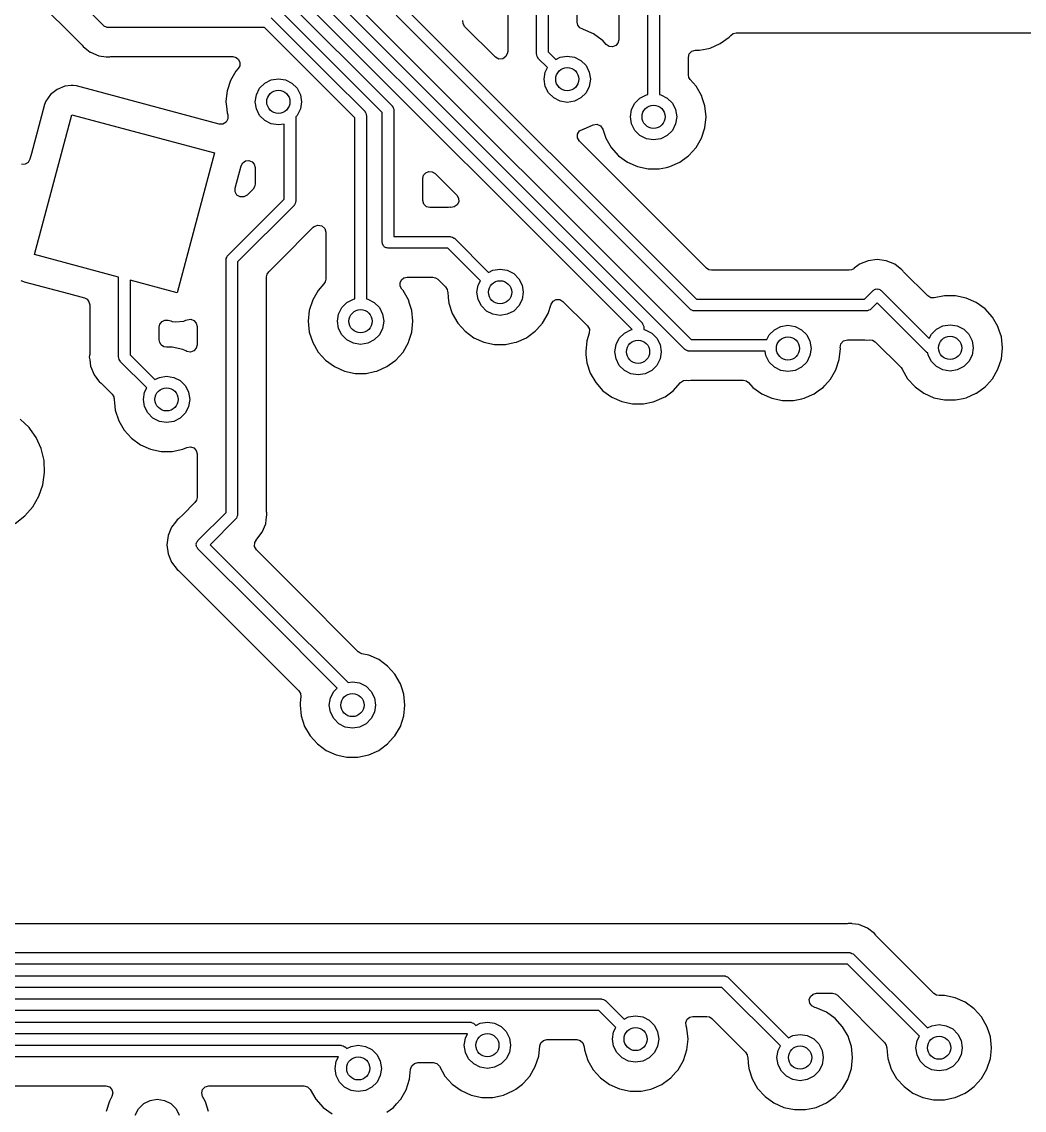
# Model space of a CAD drawing. Extents: x 41 to 271, y -133 to -23.
# Drawn here: x 138.71 to 156.02, y -84.08 to -65.28 of the extents above; entities that cross this region are included whole.
import ezdxf

# ---------------------------------------------------------------- set-up
doc = ezdxf.new("R2010")
doc.units = 0
doc.layers.add('BLACK', color=7, linetype='CONTINUOUS')

msp = doc.modelspace()

# ---------------------------------------------------------------- linework, layer by layer
at = {"layer": 'BLACK', "linetype": 'CONTINUOUS'}
for p, q in [((147.6, -65.8385), (147.6, -61.83)), ((147.8, -61.83), (147.8, -65.7971)), ((148.3, -65.2837), (148.3, -62.5177)), ((149.52, -66.5343), (149.52, -62.7301)), ((149.72, -62.6886), (149.72, -66.5343)), ((149.019, -62.9887), (149.019, -65.5876)), ((140.127, -65.3487), (138.886, -64.108)), ((143.346, -64.4073), (149.42, -70.4804)), ((138.715, -64.6448), (139.739, -65.669)), ((149.249, -70.5926), (143.234, -64.578)), ((147.1, -64.5685), (147.1, -65.791)), ((143.181, -64.8073), (145.105, -66.7313)), ((144.372, -64.8672), (150.271, -70.766)), ((144.934, -66.8434), (143.069, -64.978)), ((150.159, -70.9367), (144.201, -64.9793)), ((145.285, -64.9938), (150.361, -70.07)), ((143.015, -65.2073), (144.039, -66.2311)), ((150.249, -70.2407), (145.173, -65.1645)), ((140.134, -65.3524), (140.127, -65.3487)), ((140.139, -65.3589), (140.134, -65.3524)), ((140.161, -65.3661), (140.139, -65.3589)), ((140.182, -65.3768), (140.161, -65.3661)), ((140.19, -65.3755), (140.182, -65.3768)), ((140.198, -65.378), (140.19, -65.3755)), ((142.748, -65.378), (140.198, -65.378)), ((142.903, -65.378), (142.748, -65.378)), ((143.897, -66.3726), (142.903, -65.378)), ((146.331, -65.3113), (146.327, -65.2519)), ((146.361, -65.3622), (146.331, -65.3113)), ((146.887, -65.8874), (146.361, -65.3622)), ((148.313, -65.3381), (148.3, -65.2837)), ((148.348, -65.3814), (148.313, -65.3381)), ((148.399, -65.405), (148.348, -65.3814)), ((148.41, -65.4074), (148.399, -65.405)), ((148.583, -65.4843), (148.41, -65.4074)), ((148.734, -65.594), (148.583, -65.4843)), ((148.736, -65.5956), (148.734, -65.594)), ((148.803, -65.6706), (148.736, -65.5956)), ((149.019, -65.5876), (149.005, -65.645)), ((150.772, -65.6537), (150.925, -65.5424)), ((150.925, -65.5424), (150.954, -65.511)), ((150.925, -65.5424), (150.925, -65.5424)), ((150.954, -65.511), (150.995, -65.4807)), ((150.995, -65.4807), (151.046, -65.47)), ((151.046, -65.47), (156.673, -65.47)), ((139.739, -65.669), (139.75, -65.6812)), ((139.75, -65.6812), (139.769, -65.7063)), ((139.769, -65.7063), (139.834, -65.7557)), ((139.834, -65.7557), (139.892, -65.8006)), ((139.892, -65.8006), (139.895, -65.8025)), ((139.895, -65.8025), (140.041, -65.863)), ((147.098, -65.8072), (147.097, -65.8159)), ((147.1, -65.791), (147.098, -65.8072)), ((147.8, -65.7971), (147.93, -65.927)), ((148.852, -65.7038), (148.803, -65.6706)), ((148.911, -65.7106), (148.852, -65.7038)), ((148.966, -65.6894), (148.911, -65.7106)), ((149.005, -65.645), (148.966, -65.6894)), ((150.237, -65.832), (150.282, -65.7866)), ((150.282, -65.7866), (150.344, -65.77)), ((150.344, -65.77), (150.414, -65.77)), ((150.414, -65.77), (150.54, -65.7432)), ((150.54, -65.7432), (150.599, -65.7306)), ((150.599, -65.7306), (150.772, -65.6537)), ((140.041, -65.863), (140.166, -65.8796)), ((140.166, -65.8796), (140.198, -65.8837)), ((140.198, -65.8837), (140.229, -65.8796)), ((140.198, -65.8837), (140.198, -65.8837)), ((140.198, -65.8837), (140.198, -65.8837)), ((140.229, -65.8796), (140.245, -65.8785)), ((140.245, -65.8785), (142.353, -65.8785)), ((142.353, -65.8785), (142.409, -65.8914)), ((142.409, -65.8914), (142.452, -65.9275)), ((142.452, -65.9275), (142.475, -65.9793)), ((142.475, -65.9793), (142.473, -66.0358)), ((146.946, -65.9205), (146.887, -65.8874)), ((147.014, -65.9172), (146.946, -65.9205)), ((147.07, -65.8784), (147.014, -65.9172)), ((147.097, -65.8159), (147.07, -65.8784)), ((147.602, -65.8462), (147.6, -65.8385)), ((147.601, -65.8541), (147.602, -65.8462)), ((147.612, -65.875), (147.601, -65.8541)), ((147.619, -65.8973), (147.612, -65.875)), ((147.626, -65.902), (147.619, -65.8973)), ((147.629, -65.9092), (147.626, -65.902)), ((147.789, -66.0684), (147.629, -65.9092)), ((147.93, -65.927), (148.006, -65.8881)), ((148.006, -65.8881), (148.13, -65.8685)), ((148.13, -65.8685), (148.254, -65.8881)), ((148.254, -65.8881), (148.365, -65.9449)), ((148.365, -65.9449), (148.454, -66.0334)), ((150.22, -65.894), (150.237, -65.832)), ((150.22, -66.192), (150.22, -65.894)), ((142.408, -66.1274), (142.313, -66.2913)), ((142.446, -66.0855), (142.408, -66.1274)), ((142.473, -66.0358), (142.446, -66.0855)), ((147.73, -66.2685), (147.75, -66.1449)), ((147.75, -66.1449), (147.789, -66.0684)), ((148.454, -66.0334), (148.51, -66.1449)), ((148.51, -66.1449), (148.53, -66.2685)), ((139.598, -66.3767), (139.562, -66.3802)), ((139.657, -66.386), (139.598, -66.3767)), ((139.598, -66.3767), (139.598, -66.3767)), ((142.313, -66.2913), (142.255, -66.4714)), ((142.817, -66.4245), (142.905, -66.336)), ((142.905, -66.336), (143.017, -66.2792)), ((143.017, -66.2792), (143.14, -66.2596)), ((143.14, -66.2596), (143.264, -66.2792)), ((143.264, -66.2792), (143.375, -66.336)), ((143.375, -66.336), (143.464, -66.4245)), ((144.46, -66.9351), (143.897, -66.3726)), ((143.897, -66.3726), (143.897, -66.3726)), ((144.039, -66.2311), (144.039, -66.2311)), ((144.039, -66.2311), (144.631, -66.823)), ((147.75, -66.3921), (147.73, -66.2685)), ((148.53, -66.2685), (148.51, -66.3921)), ((150.229, -66.2365), (150.22, -66.192)), ((150.252, -66.275), (150.229, -66.2365)), ((150.353, -66.3863), (150.252, -66.275)), ((139.208, -66.5329), (139.125, -66.6501)), ((139.321, -66.4439), (139.208, -66.5329)), ((139.455, -66.3904), (139.321, -66.4439)), ((139.562, -66.3802), (139.455, -66.3904)), ((139.976, -66.4714), (139.657, -66.386)), ((139.657, -66.386), (139.657, -66.386)), ((139.657, -66.386), (139.657, -66.386)), ((142.117, -67.0451), (139.976, -66.4714)), ((142.255, -66.4714), (142.236, -66.6501)), ((142.74, -66.6596), (142.76, -66.536)), ((142.76, -66.536), (142.817, -66.4245)), ((143.464, -66.4245), (143.521, -66.536)), ((143.521, -66.536), (143.54, -66.6596)), ((147.806, -66.5036), (147.75, -66.3921)), ((147.895, -66.5921), (147.806, -66.5036)), ((148.454, -66.5036), (148.365, -66.5921)), ((148.51, -66.3921), (148.454, -66.5036)), ((149.385, -66.5949), (149.496, -66.5381)), ((149.496, -66.5381), (149.52, -66.5343)), ((149.72, -66.5343), (149.744, -66.5381)), ((149.744, -66.5381), (149.855, -66.5949)), ((150.447, -66.5502), (150.353, -66.3863)), ((150.466, -66.6087), (150.447, -66.5502)), ((139.103, -66.706), (138.876, -67.5545)), ((139.125, -66.6501), (139.103, -66.706)), ((139.103, -66.706), (139.103, -66.706)), ((142.236, -66.6501), (142.235, -66.6596)), ((142.235, -66.6596), (142.243, -66.7404)), ((142.243, -66.7404), (142.255, -66.8479)), ((142.76, -66.7832), (142.74, -66.6596)), ((143.54, -66.6596), (143.521, -66.7832)), ((145.105, -66.7313), (145.108, -66.7385)), ((145.108, -66.7385), (145.115, -66.7432)), ((145.115, -66.7432), (145.122, -66.7655)), ((148.006, -66.6489), (147.895, -66.5921)), ((148.13, -66.6685), (148.006, -66.6489)), ((148.254, -66.6489), (148.13, -66.6685)), ((148.365, -66.5921), (148.254, -66.6489)), ((149.24, -66.7949), (149.296, -66.6834)), ((149.296, -66.6834), (149.385, -66.5949)), ((149.855, -66.5949), (149.944, -66.6834)), ((149.944, -66.6834), (150, -66.7949)), ((150.506, -66.7302), (150.466, -66.6087)), ((150.525, -66.9185), (150.506, -66.7302)), ((138.927, -69.2966), (139.574, -66.8818)), ((139.574, -66.8818), (142.037, -67.5418)), ((142.255, -66.8479), (142.267, -66.887)), ((142.267, -66.887), (142.27, -66.9527)), ((142.817, -66.8947), (142.76, -66.7832)), ((142.905, -66.9832), (142.817, -66.8947)), ((143.464, -66.8947), (143.44, -66.9187)), ((143.44, -66.9187), (143.44, -68.38)), ((143.521, -66.7832), (143.464, -66.8947)), ((144.46, -69.85), (144.46, -66.9351)), ((144.631, -66.823), (144.634, -66.8302)), ((144.634, -66.8302), (144.641, -66.8349)), ((144.641, -66.8349), (144.648, -66.8572)), ((144.648, -66.8572), (144.659, -66.878)), ((144.659, -66.878), (144.658, -66.886)), ((144.658, -66.886), (144.66, -66.8937)), ((144.66, -66.8937), (144.66, -69.85)), ((144.934, -69.088), (144.934, -66.8434)), ((145.122, -66.7655), (145.133, -66.7864)), ((145.133, -66.7864), (145.132, -66.7943)), ((145.132, -66.7943), (145.134, -66.802)), ((145.134, -66.802), (145.134, -68.988)), ((149.22, -66.9185), (149.24, -66.7949)), ((149.24, -67.0421), (149.22, -66.9185)), ((150, -66.7949), (150.02, -66.9185)), ((150.02, -66.9185), (150, -67.0421)), ((150.506, -67.1068), (150.525, -66.9185)), ((142.183, -67.0447), (142.117, -67.0451)), ((142.239, -67.0107), (142.183, -67.0447)), ((142.27, -66.9527), (142.239, -67.0107)), ((143.017, -67.04), (142.905, -66.9832)), ((143.14, -67.0596), (143.017, -67.04)), ((143.24, -67.0438), (143.14, -67.0596)), ((143.24, -68.3386), (143.24, -67.0438)), ((148.41, -67.1296), (148.574, -67.0565)), ((148.574, -67.0565), (148.642, -67.047)), ((148.642, -67.047), (148.704, -67.0748)), ((148.704, -67.0748), (148.742, -67.1315)), ((149.296, -67.1536), (149.24, -67.0421)), ((150, -67.0421), (149.944, -67.1536)), ((150.447, -67.2868), (150.506, -67.1068)), ((148.307, -67.2832), (148.308, -67.2175)), ((148.34, -67.3404), (148.307, -67.2832)), ((148.308, -67.2175), (148.343, -67.1616)), ((148.343, -67.1616), (148.402, -67.1314)), ((148.402, -67.1314), (148.41, -67.1296)), ((148.742, -67.1315), (148.793, -67.2868)), ((148.793, -67.2868), (148.887, -67.4507)), ((149.385, -67.2421), (149.296, -67.1536)), ((149.496, -67.2989), (149.385, -67.2421)), ((149.62, -67.3185), (149.496, -67.2989)), ((149.744, -67.2989), (149.62, -67.3185)), ((149.855, -67.2421), (149.744, -67.2989)), ((149.944, -67.1536), (149.855, -67.2421)), ((150.353, -67.4507), (150.447, -67.2868)), ((150.532, -69.5332), (148.34, -67.3404)), ((148.887, -67.4507), (149.014, -67.5914)), ((150.229, -67.5876), (150.353, -67.4507)), ((138.849, -67.6522), (138.819, -67.7062)), ((138.876, -67.5545), (138.849, -67.6522)), ((142.037, -67.5418), (141.39, -69.9566)), ((142.524, -67.7127), (142.573, -67.6799)), ((142.573, -67.6799), (142.632, -67.6735)), ((142.632, -67.6735), (142.687, -67.6949)), ((149.014, -67.5914), (149.167, -67.7027)), ((150.073, -67.7027), (150.207, -67.605)), ((150.207, -67.605), (150.226, -67.5914)), ((150.226, -67.5914), (150.229, -67.5876)), ((138.766, -67.7386), (138.704, -67.7415)), ((138.819, -67.7062), (138.766, -67.7386)), ((142.392, -68.1516), (142.496, -67.7643)), ((142.496, -67.7643), (142.524, -67.7127)), ((142.687, -67.6949), (142.725, -67.7392)), ((142.725, -67.7392), (142.739, -67.7964)), ((142.739, -67.7964), (142.739, -68.0799)), ((145.686, -67.8851), (145.739, -67.8629)), ((145.739, -67.8629), (145.797, -67.8675)), ((145.797, -67.8675), (145.846, -67.8977)), ((149.167, -67.7027), (149.34, -67.7796)), ((149.34, -67.7796), (149.525, -67.819)), ((149.525, -67.819), (149.525, -67.819)), ((149.525, -67.819), (149.715, -67.819)), ((149.715, -67.819), (149.841, -67.792)), ((149.715, -67.819), (149.715, -67.819)), ((149.841, -67.792), (149.9, -67.7796)), ((149.9, -67.7796), (150.073, -67.7027)), ((145.635, -67.9854), (145.648, -67.9291)), ((145.635, -68.3635), (145.635, -67.9854)), ((145.648, -67.9291), (145.686, -67.8851)), ((145.846, -67.8977), (146.221, -68.273)), ((142.392, -68.2157), (142.392, -68.1516)), ((142.424, -68.2713), (142.392, -68.2157)), ((142.703, -68.1676), (142.599, -68.2713)), ((142.73, -68.1274), (142.703, -68.1676)), ((142.739, -68.0799), (142.73, -68.1274)), ((142.266, -69.3121), (143.24, -68.3386)), ((142.48, -68.3034), (142.424, -68.2713)), ((142.544, -68.3034), (142.48, -68.3034)), ((142.599, -68.2713), (142.544, -68.3034)), ((143.414, -68.4435), (143.411, -68.4507)), ((143.421, -68.4388), (143.414, -68.4435)), ((143.428, -68.4165), (143.421, -68.4388)), ((143.439, -68.3956), (143.428, -68.4165)), ((143.44, -68.38), (143.438, -68.3877)), ((143.438, -68.3877), (143.439, -68.3956)), ((145.651, -68.4255), (145.635, -68.3635)), ((145.696, -68.4709), (145.651, -68.4255)), ((146.228, -68.4412), (146.178, -68.4764)), ((146.221, -68.273), (146.253, -68.3254)), ((146.255, -68.3864), (146.228, -68.4412)), ((146.253, -68.3254), (146.255, -68.3864)), ((143.411, -68.4507), (142.437, -69.4242)), ((145.758, -68.4875), (145.696, -68.4709)), ((146.061, -68.4875), (145.758, -68.4875)), ((146.077, -68.4864), (146.061, -68.4875)), ((146.081, -68.4858), (146.077, -68.4864)), ((146.108, -68.4823), (146.081, -68.4858)), ((146.118, -68.4836), (146.108, -68.4823)), ((146.178, -68.4764), (146.118, -68.4836)), ((143.743, -68.8275), (143.76, -68.8146)), ((143.76, -68.8146), (143.823, -68.7896)), ((143.823, -68.7896), (143.89, -68.8018)), ((143.89, -68.8018), (143.941, -68.8475)), ((143.163, -69.4065), (143.731, -68.8382)), ((143.731, -68.8382), (143.743, -68.8275)), ((143.941, -68.8475), (143.959, -68.913)), ((143.959, -68.913), (143.959, -69.7235)), ((145.134, -68.988), (146.108, -68.988)), ((146.108, -68.988), (146.116, -68.9905)), ((146.116, -68.9905), (146.124, -68.9892)), ((146.124, -68.9892), (146.145, -68.9999)), ((146.145, -68.9999), (146.167, -69.0071)), ((146.167, -69.0071), (146.172, -69.0136)), ((144.939, -69.1031), (144.934, -69.088)), ((144.939, -69.1189), (144.939, -69.1031)), ((144.948, -69.1317), (144.939, -69.1189)), ((144.953, -69.1468), (144.948, -69.1317)), ((144.966, -69.1561), (144.953, -69.1468)), ((144.975, -69.1689), (144.966, -69.1561)), ((144.99, -69.1738), (144.975, -69.1689)), ((145.003, -69.1831), (144.99, -69.1738)), ((145.019, -69.1831), (145.003, -69.1831)), ((145.034, -69.188), (145.019, -69.1831)), ((146.067, -69.188), (145.034, -69.188)), ((146.629, -69.7499), (146.067, -69.188)), ((146.172, -69.0136), (146.179, -69.0173)), ((146.179, -69.0173), (146.77, -69.6085)), ((140.382, -69.6865), (138.927, -69.2966)), ((142.237, -69.3828), (142.24, -69.3751)), ((142.237, -73.7514), (142.237, -69.3828)), ((142.238, -69.3672), (142.249, -69.3463)), ((142.24, -69.3751), (142.238, -69.3672)), ((142.249, -69.3463), (142.256, -69.324)), ((142.256, -69.324), (142.263, -69.3193)), ((142.263, -69.3193), (142.266, -69.3121)), ((153.48, -69.3843), (153.323, -69.405)), ((153.637, -69.405), (153.48, -69.3843)), ((142.437, -69.4242), (142.437, -73.7928)), ((142.974, -69.5952), (143.163, -69.4065)), ((146.77, -69.6085), (146.846, -69.5696)), ((146.846, -69.5696), (146.97, -69.55)), ((146.97, -69.55), (147.094, -69.5696)), ((147.094, -69.5696), (147.205, -69.6264)), ((150.573, -69.5601), (150.532, -69.5332)), ((150.62, -69.5695), (150.573, -69.5601)), ((152.999, -69.5695), (150.62, -69.5695)), ((153.039, -69.5629), (152.999, -69.5695)), ((153.075, -69.5439), (153.039, -69.5629)), ((153.077, -69.5423), (153.075, -69.5439)), ((153.086, -69.5354), (153.077, -69.5423)), ((153.148, -69.4882), (153.086, -69.5354)), ((153.177, -69.4655), (153.148, -69.4882)), ((153.323, -69.405), (153.177, -69.4655)), ((153.783, -69.4655), (153.637, -69.405)), ((153.908, -69.5617), (153.783, -69.4655)), ((153.928, -69.5868), (153.908, -69.5617)), ((138.695, -69.7461), (138.738, -69.7627)), ((140.382, -71.0721), (140.382, -69.6865)), ((141.39, -69.9566), (140.582, -69.7401)), ((140.582, -69.7401), (140.582, -71.0307)), ((142.938, -69.6829), (142.947, -69.6354)), ((142.938, -73.7453), (142.938, -69.6829)), ((142.947, -69.6354), (142.974, -69.5952)), ((143.959, -69.7235), (143.951, -69.768)), ((145.243, -69.7893), (145.266, -69.7375)), ((145.266, -69.7375), (145.309, -69.7014)), ((145.309, -69.7014), (145.365, -69.6885)), ((145.365, -69.6885), (145.808, -69.6885)), ((145.808, -69.6885), (145.855, -69.6979)), ((145.855, -69.6979), (145.896, -69.7248)), ((145.896, -69.7248), (146.028, -69.8573)), ((146.59, -69.8264), (146.629, -69.7499)), ((147.205, -69.6264), (147.294, -69.7149)), ((147.294, -69.7149), (147.35, -69.8264)), ((153.938, -69.599), (153.928, -69.5868)), ((154.353, -70.0139), (153.938, -69.599)), ((138.738, -69.7627), (138.751, -69.7677)), ((138.751, -69.7677), (139.519, -69.9735)), ((143.827, -69.9178), (143.733, -70.0817)), ((143.928, -69.8065), (143.827, -69.9178)), ((143.951, -69.768), (143.928, -69.8065)), ((144.46, -70.0658), (144.46, -69.85)), ((144.66, -69.85), (144.66, -70.0658)), ((145.245, -69.8458), (145.243, -69.7893)), ((145.272, -69.8955), (145.245, -69.8458)), ((145.293, -69.9178), (145.272, -69.8955)), ((145.387, -70.0817), (145.293, -69.9178)), ((146.028, -69.8573), (146.057, -69.9036)), ((146.057, -69.9036), (146.061, -69.9372)), ((146.061, -69.9372), (146.063, -69.937)), ((146.063, -69.937), (146.065, -69.95)), ((146.57, -69.95), (146.59, -69.8264)), ((147.35, -69.8264), (147.37, -69.95)), ((153.259, -70.07), (153.409, -69.9193)), ((153.409, -69.9193), (153.423, -69.9121)), ((153.423, -69.9121), (153.435, -69.9009)), ((153.435, -69.9009), (153.45, -69.8984)), ((153.45, -69.8984), (153.464, -69.8912)), ((153.464, -69.8912), (153.48, -69.8937)), ((153.48, -69.8937), (153.496, -69.8912)), ((153.496, -69.8912), (153.51, -69.8984)), ((153.51, -69.8984), (153.525, -69.9009)), ((153.525, -69.9009), (153.537, -69.9121)), ((153.537, -69.9121), (153.551, -69.9193)), ((153.551, -69.9193), (154.379, -70.7478)), ((139.519, -69.9735), (139.79, -70.0459)), ((139.79, -70.0459), (139.837, -70.0707)), ((139.837, -70.0707), (139.87, -70.1133)), ((139.87, -70.1133), (139.882, -70.1657)), ((143.733, -70.0817), (143.674, -70.2617)), ((144.236, -70.2149), (144.325, -70.1264)), ((144.325, -70.1264), (144.436, -70.0696)), ((144.436, -70.0696), (144.46, -70.0658)), ((144.66, -70.0658), (144.684, -70.0696)), ((144.684, -70.0696), (144.795, -70.1264)), ((144.795, -70.1264), (144.884, -70.2149)), ((145.406, -70.1411), (145.387, -70.0817)), ((146.065, -69.95), (146.065, -69.95)), ((146.065, -69.95), (146.074, -70.0389)), ((146.074, -70.0389), (146.084, -70.1383)), ((146.59, -70.0736), (146.57, -69.95)), ((146.646, -70.1851), (146.59, -70.0736)), ((147.35, -70.0736), (147.294, -70.1851)), ((147.37, -69.95), (147.35, -70.0736)), ((147.85, -70.1563), (147.884, -70.1036)), ((147.884, -70.1036), (147.939, -70.0741)), ((147.939, -70.0741), (148.001, -70.0753)), ((148.001, -70.0753), (148.055, -70.107)), ((148.055, -70.107), (148.479, -70.5308)), ((150.361, -70.07), (153.259, -70.07)), ((153.48, -70.1314), (153.371, -70.2407)), ((154.329, -70.9807), (153.48, -70.1314)), ((154.406, -70.0451), (154.353, -70.0139)), ((154.467, -70.0475), (154.406, -70.0451)), ((154.645, -70.0095), (154.467, -70.0475)), ((154.835, -70.0095), (154.645, -70.0095)), ((154.645, -70.0095), (154.645, -70.0095)), ((155.02, -70.0489), (154.835, -70.0095)), ((154.835, -70.0095), (154.835, -70.0095)), ((155.193, -70.1258), (155.02, -70.0489)), ((155.346, -70.2371), (155.193, -70.1258)), ((139.882, -70.1657), (139.882, -71.0246)), ((143.674, -70.2617), (143.655, -70.45)), ((144.18, -70.3264), (144.236, -70.2149)), ((144.884, -70.2149), (144.94, -70.3264)), ((145.446, -70.2617), (145.406, -70.1411)), ((145.465, -70.45), (145.446, -70.2617)), ((146.084, -70.1383), (146.143, -70.3183)), ((146.143, -70.3183), (146.237, -70.4822)), ((146.735, -70.2736), (146.646, -70.1851)), ((146.846, -70.3304), (146.735, -70.2736)), ((147.205, -70.2736), (147.094, -70.3304)), ((147.294, -70.1851), (147.205, -70.2736)), ((147.703, -70.4822), (147.797, -70.3183)), ((147.797, -70.3183), (147.85, -70.1563)), ((150.256, -70.2444), (150.249, -70.2407)), ((150.261, -70.2509), (150.256, -70.2444)), ((150.283, -70.2581), (150.261, -70.2509)), ((150.304, -70.2688), (150.283, -70.2581)), ((150.312, -70.2675), (150.304, -70.2688)), ((150.32, -70.27), (150.312, -70.2675)), ((153.3, -70.27), (150.32, -70.27)), ((153.308, -70.2675), (153.3, -70.27)), ((153.316, -70.2688), (153.308, -70.2675)), ((153.337, -70.2581), (153.316, -70.2688)), ((153.359, -70.2509), (153.337, -70.2581)), ((153.364, -70.2444), (153.359, -70.2509)), ((153.371, -70.2407), (153.364, -70.2444)), ((155.473, -70.3778), (155.346, -70.2371)), ((141.083, -70.554), (141.095, -70.4991)), ((141.095, -70.4991), (141.131, -70.4556)), ((141.131, -70.4556), (141.182, -70.4323)), ((141.182, -70.4323), (141.239, -70.4342)), ((141.239, -70.4342), (141.281, -70.4454)), ((141.281, -70.4454), (141.307, -70.4524)), ((141.307, -70.4524), (141.366, -70.4617)), ((141.366, -70.4617), (141.509, -70.448)), ((141.509, -70.448), (141.543, -70.4344)), ((141.543, -70.4344), (141.567, -70.4251)), ((141.567, -70.4251), (141.626, -70.4169)), ((141.626, -70.4169), (141.682, -70.4375)), ((141.682, -70.4375), (141.722, -70.4821)), ((141.722, -70.4821), (141.737, -70.5402)), ((143.655, -70.45), (143.674, -70.6383)), ((144.16, -70.45), (144.18, -70.3264)), ((144.18, -70.5736), (144.16, -70.45)), ((144.94, -70.3264), (144.96, -70.45)), ((144.96, -70.45), (144.94, -70.5736)), ((145.446, -70.6383), (145.465, -70.45)), ((146.237, -70.4822), (146.364, -70.6229)), ((146.97, -70.35), (146.846, -70.3304)), ((147.094, -70.3304), (146.97, -70.35)), ((147.605, -70.59), (147.703, -70.4822)), ((149.42, -70.4804), (149.423, -70.4836)), ((149.423, -70.4836), (149.426, -70.4894)), ((149.426, -70.4894), (149.43, -70.4924)), ((149.43, -70.4924), (149.434, -70.5063)), ((149.434, -70.5063), (149.451, -70.5387)), ((154.616, -70.5296), (154.74, -70.51)), ((154.74, -70.51), (154.864, -70.5296)), ((155.567, -70.5417), (155.473, -70.3778)), ((141.083, -70.772), (141.083, -70.554)), ((141.737, -70.5402), (141.737, -70.8578)), ((143.674, -70.6383), (143.733, -70.8183)), ((144.236, -70.6851), (144.18, -70.5736)), ((144.325, -70.7736), (144.236, -70.6851)), ((144.884, -70.6851), (144.795, -70.7736)), ((144.94, -70.5736), (144.884, -70.6851)), ((145.394, -70.7958), (145.446, -70.6383)), ((146.364, -70.6229), (146.517, -70.7342)), ((147.454, -70.7117), (147.576, -70.6229)), ((147.576, -70.6229), (147.605, -70.59)), ((148.51, -70.6568), (148.466, -70.7897)), ((148.479, -70.5308), (148.512, -70.5896)), ((148.512, -70.5896), (148.51, -70.6568)), ((149.028, -70.7428), (149.117, -70.6543)), ((149.117, -70.6543), (149.228, -70.5975)), ((149.228, -70.5975), (149.249, -70.5943)), ((149.249, -70.5943), (149.249, -70.5926)), ((149.451, -70.5387), (149.449, -70.5511)), ((149.449, -70.5511), (149.449, -70.5512)), ((149.449, -70.5512), (149.449, -70.5933)), ((149.449, -70.5933), (149.476, -70.5975)), ((149.476, -70.5975), (149.587, -70.6543)), ((149.587, -70.6543), (149.676, -70.7428)), ((151.575, -70.766), (151.616, -70.6849)), ((151.616, -70.6849), (151.705, -70.5964)), ((151.705, -70.5964), (151.816, -70.5396)), ((151.816, -70.5396), (151.94, -70.52)), ((151.94, -70.52), (152.064, -70.5396)), ((152.064, -70.5396), (152.175, -70.5964)), ((152.175, -70.5964), (152.264, -70.6849)), ((152.264, -70.6849), (152.32, -70.7964)), ((154.379, -70.7478), (154.416, -70.6749)), ((154.416, -70.6749), (154.505, -70.5864)), ((154.505, -70.5864), (154.616, -70.5296)), ((154.864, -70.5296), (154.975, -70.5864)), ((154.975, -70.5864), (155.064, -70.6749)), ((155.064, -70.6749), (155.12, -70.7864)), ((155.589, -70.6097), (155.567, -70.5417)), ((155.626, -70.7217), (155.589, -70.6097)), ((141.092, -70.8195), (141.083, -70.772)), ((141.119, -70.8597), (141.092, -70.8195)), ((141.122, -70.8632), (141.119, -70.8597)), ((141.163, -70.8901), (141.122, -70.8632)), ((141.737, -70.8578), (141.722, -70.917)), ((143.733, -70.8183), (143.827, -70.9822)), ((144.436, -70.8304), (144.325, -70.7736)), ((144.56, -70.85), (144.436, -70.8304)), ((144.684, -70.8304), (144.56, -70.85)), ((144.795, -70.7736), (144.684, -70.8304)), ((145.293, -70.9822), (145.387, -70.8183)), ((145.387, -70.8183), (145.394, -70.7958)), ((146.517, -70.7342), (146.69, -70.8111)), ((146.69, -70.8111), (146.875, -70.8505)), ((146.875, -70.8505), (146.875, -70.8505)), ((146.875, -70.8505), (147.065, -70.8505)), ((147.065, -70.8505), (147.211, -70.8195)), ((147.065, -70.8505), (147.065, -70.8505)), ((147.211, -70.8195), (147.25, -70.8111)), ((147.25, -70.8111), (147.423, -70.7342)), ((147.423, -70.7342), (147.454, -70.7117)), ((148.466, -70.7897), (148.447, -70.9711)), ((148.952, -70.9779), (148.972, -70.8543)), ((148.972, -70.8543), (149.028, -70.7428)), ((149.676, -70.7428), (149.732, -70.8543)), ((149.732, -70.8543), (149.752, -70.9779)), ((150.271, -70.766), (151.575, -70.766)), ((152.32, -70.7964), (152.34, -70.92)), ((152.844, -70.9075), (152.856, -70.8401)), ((152.856, -70.8401), (152.902, -70.7893)), ((152.902, -70.7893), (152.967, -70.7705)), ((152.967, -70.7705), (153.253, -70.7705)), ((153.253, -70.7705), (153.269, -70.7716)), ((153.269, -70.7716), (153.3, -70.7757)), ((153.3, -70.7757), (153.342, -70.7701)), ((153.342, -70.7701), (153.398, -70.7756)), ((153.398, -70.7756), (153.446, -70.8054)), ((153.446, -70.8054), (153.893, -71.252)), ((155.12, -70.7864), (155.14, -70.91)), ((155.645, -70.91), (155.626, -70.7217)), ((139.88, -71.043), (139.876, -71.0721)), ((139.876, -71.0721), (139.882, -71.1148)), ((139.881, -71.0408), (139.88, -71.043)), ((139.882, -71.0246), (139.881, -71.0408)), ((140.385, -71.0798), (140.382, -71.0721)), ((140.582, -71.0307), (141.01, -71.4585)), ((141.21, -70.8995), (141.163, -70.8901)), ((141.305, -70.8995), (141.21, -70.8995)), ((141.49, -70.9389), (141.305, -70.8995)), ((141.305, -70.8995), (141.305, -70.8995)), ((141.541, -70.9618), (141.49, -70.9389)), ((141.49, -70.9389), (141.49, -70.9389)), ((141.49, -70.9389), (141.49, -70.9389)), ((141.562, -70.9711), (141.541, -70.9618)), ((141.622, -70.9815), (141.562, -70.9711)), ((141.68, -70.9618), (141.622, -70.9815)), ((141.722, -70.917), (141.68, -70.9618)), ((143.827, -70.9822), (143.954, -71.1229)), ((145.166, -71.1229), (145.293, -70.9822)), ((148.447, -70.9711), (148.447, -70.9779)), ((148.447, -70.9779), (148.452, -71.0251)), ((148.452, -71.0251), (148.466, -71.1662)), ((148.972, -71.1015), (148.952, -70.9779)), ((149.752, -70.9779), (149.732, -71.1015)), ((150.166, -70.9404), (150.159, -70.9367)), ((150.171, -70.9469), (150.166, -70.9404)), ((150.193, -70.9541), (150.171, -70.9469)), ((150.214, -70.9648), (150.193, -70.9541)), ((150.222, -70.9635), (150.214, -70.9648)), ((150.229, -70.966), (150.222, -70.9635)), ((151.547, -70.966), (150.229, -70.966)), ((151.56, -71.0436), (151.547, -70.966)), ((151.616, -71.1551), (151.56, -71.0436)), ((152.32, -71.0436), (152.264, -71.1551)), ((152.34, -70.92), (152.32, -71.0436)), ((152.826, -71.1083), (152.845, -70.92)), ((152.845, -70.92), (152.844, -70.9075)), ((154.336, -70.9844), (154.329, -70.9807)), ((154.341, -70.9909), (154.336, -70.9844)), ((154.353, -70.9949), (154.341, -70.9909)), ((154.36, -71.0336), (154.353, -70.9949)), ((154.416, -71.1451), (154.36, -71.0336)), ((155.12, -71.0336), (155.064, -71.1451)), ((155.14, -70.91), (155.12, -71.0336)), ((155.626, -71.0983), (155.645, -70.91)), ((139.882, -71.1148), (139.882, -71.1148)), ((139.882, -71.1148), (139.897, -71.2289)), ((139.897, -71.2289), (139.958, -71.375)), ((140.383, -71.0878), (140.385, -71.0798)), ((140.394, -71.1086), (140.383, -71.0878)), ((140.401, -71.1309), (140.394, -71.1086)), ((140.408, -71.1356), (140.401, -71.1309)), ((140.411, -71.1428), (140.408, -71.1356)), ((140.869, -71.5999), (140.411, -71.1428)), ((143.954, -71.1229), (144.107, -71.2342)), ((144.107, -71.2342), (144.28, -71.3111)), ((144.84, -71.3111), (145.013, -71.2342)), ((145.013, -71.2342), (145.052, -71.2058)), ((145.052, -71.2058), (145.166, -71.1229)), ((148.466, -71.1662), (148.525, -71.3462)), ((149.028, -71.213), (148.972, -71.1015)), ((149.117, -71.3015), (149.028, -71.213)), ((149.676, -71.213), (149.587, -71.3015)), ((149.732, -71.1015), (149.676, -71.213)), ((151.705, -71.2436), (151.616, -71.1551)), ((151.816, -71.3004), (151.705, -71.2436)), ((152.175, -71.2436), (152.064, -71.3004)), ((152.264, -71.1551), (152.175, -71.2436)), ((152.767, -71.2883), (152.826, -71.1083)), ((153.893, -71.252), (153.912, -71.2777)), ((154.505, -71.2336), (154.416, -71.1451)), ((154.616, -71.2904), (154.505, -71.2336)), ((154.975, -71.2336), (154.864, -71.2904)), ((155.064, -71.1451), (154.975, -71.2336)), ((155.567, -71.2783), (155.626, -71.0983)), ((139.958, -71.375), (140.054, -71.5004)), ((141.01, -71.4585), (141.086, -71.4196)), ((141.086, -71.4196), (141.21, -71.4)), ((141.21, -71.4), (141.334, -71.4196)), ((141.334, -71.4196), (141.445, -71.4764)), ((144.28, -71.3111), (144.465, -71.3505)), ((144.465, -71.3505), (144.465, -71.3505)), ((144.465, -71.3505), (144.655, -71.3505)), ((144.655, -71.3505), (144.8, -71.3196)), ((144.655, -71.3505), (144.655, -71.3505)), ((144.8, -71.3196), (144.84, -71.3111)), ((148.525, -71.3462), (148.62, -71.5102)), ((149.228, -71.3584), (149.117, -71.3015)), ((149.352, -71.3779), (149.228, -71.3584)), ((149.476, -71.3584), (149.352, -71.3779)), ((149.587, -71.3015), (149.476, -71.3584)), ((151.94, -71.32), (151.816, -71.3004)), ((152.064, -71.3004), (151.94, -71.32)), ((152.577, -71.5589), (152.673, -71.4522)), ((152.673, -71.4522), (152.767, -71.2883)), ((153.912, -71.2777), (154.007, -71.4422)), ((154.007, -71.4422), (154.134, -71.5829)), ((154.74, -71.31), (154.616, -71.2904)), ((154.864, -71.2904), (154.74, -71.31)), ((155.368, -71.5589), (155.473, -71.4422)), ((155.473, -71.4422), (155.567, -71.2783)), ((140.054, -71.5004), (140.063, -71.5072)), ((140.063, -71.5072), (140.076, -71.5176)), ((140.076, -71.5176), (140.079, -71.5196)), ((140.079, -71.5196), (140.091, -71.5303)), ((140.091, -71.5303), (140.268, -71.7073)), ((140.83, -71.6764), (140.869, -71.5999)), ((141.445, -71.4764), (141.534, -71.5649)), ((141.534, -71.5649), (141.59, -71.6764)), ((148.62, -71.5102), (148.746, -71.6508)), ((149.958, -71.6508), (150.085, -71.5102)), ((150.085, -71.5102), (150.087, -71.5072)), ((150.085, -71.5102), (150.085, -71.5102)), ((150.087, -71.5072), (150.136, -71.4738)), ((150.136, -71.4738), (150.196, -71.4672)), ((150.196, -71.4672), (150.229, -71.4717)), ((150.229, -71.4717), (150.261, -71.4676)), ((150.261, -71.4676), (150.277, -71.4665)), ((150.277, -71.4665), (151.165, -71.4665)), ((151.165, -71.4665), (151.216, -71.4772)), ((151.216, -71.4772), (151.257, -71.5075)), ((151.257, -71.5075), (151.334, -71.5929)), ((151.334, -71.5929), (151.487, -71.7042)), ((152.393, -71.7042), (152.487, -71.6358)), ((152.487, -71.6358), (152.546, -71.5929)), ((152.546, -71.5929), (152.577, -71.5589)), ((154.134, -71.5829), (154.287, -71.6942)), ((155.195, -71.6927), (155.346, -71.5829)), ((155.346, -71.5829), (155.368, -71.5589)), ((140.268, -71.7073), (140.297, -71.7536)), ((140.297, -71.7536), (140.301, -71.7872)), ((140.301, -71.7872), (140.303, -71.787)), ((140.303, -71.787), (140.305, -71.8)), ((140.305, -71.8), (140.305, -71.8)), ((140.305, -71.8), (140.311, -71.8593)), ((140.81, -71.8), (140.83, -71.6764)), ((140.83, -71.9236), (140.81, -71.8)), ((141.59, -71.6764), (141.61, -71.8)), ((141.61, -71.8), (141.59, -71.9236)), ((148.746, -71.6508), (148.899, -71.7621)), ((148.899, -71.7621), (149.072, -71.8391)), ((149.632, -71.8391), (149.805, -71.7621)), ((149.805, -71.7621), (149.817, -71.7535)), ((149.817, -71.7535), (149.958, -71.6508)), ((149.958, -71.6508), (149.958, -71.6508)), ((151.487, -71.7042), (151.66, -71.7811)), ((151.66, -71.7811), (151.845, -71.8205)), ((151.845, -71.8205), (151.845, -71.8205)), ((151.845, -71.8205), (152.035, -71.8205)), ((152.035, -71.8205), (152.179, -71.7898)), ((152.035, -71.8205), (152.035, -71.8205)), ((152.179, -71.7898), (152.22, -71.7811)), ((152.22, -71.7811), (152.393, -71.7042)), ((154.287, -71.6942), (154.46, -71.7711)), ((154.46, -71.7711), (154.645, -71.8105)), ((154.645, -71.8105), (154.645, -71.8105)), ((154.645, -71.8105), (154.835, -71.8105)), ((154.835, -71.8105), (154.965, -71.7827)), ((154.835, -71.8105), (154.835, -71.8105)), ((154.965, -71.7827), (155.02, -71.7711)), ((155.02, -71.7711), (155.193, -71.6942)), ((155.193, -71.6942), (155.195, -71.6927)), ((140.311, -71.8593), (140.324, -71.9883)), ((140.324, -71.9883), (140.383, -72.1683)), ((140.886, -72.0351), (140.83, -71.9236)), ((141.59, -71.9236), (141.534, -72.0351)), ((149.072, -71.8391), (149.257, -71.8784)), ((149.257, -71.8784), (149.257, -71.8784)), ((149.257, -71.8784), (149.447, -71.8784)), ((149.447, -71.8784), (149.614, -71.8429)), ((149.447, -71.8784), (149.447, -71.8784)), ((149.614, -71.8429), (149.632, -71.8391)), ((138.835, -72.2884), (138.682, -72.1432)), ((140.383, -72.1683), (140.477, -72.3322)), ((140.975, -72.1236), (140.886, -72.0351)), ((141.086, -72.1804), (140.975, -72.1236)), ((141.21, -72.2), (141.086, -72.1804)), ((141.334, -72.1804), (141.21, -72.2)), ((141.445, -72.1236), (141.334, -72.1804)), ((141.534, -72.0351), (141.445, -72.1236)), ((138.858, -72.3211), (138.835, -72.2884)), ((138.957, -72.4597), (138.858, -72.3211)), ((140.477, -72.3322), (140.604, -72.4729)), ((139.044, -72.6511), (138.957, -72.4597)), ((138.957, -72.4597), (138.957, -72.4597)), ((138.957, -72.4597), (138.957, -72.4597)), ((140.604, -72.4729), (140.757, -72.5842)), ((139.094, -72.8555), (139.044, -72.6511)), ((140.757, -72.5842), (140.93, -72.6611)), ((140.93, -72.6611), (141.115, -72.7005)), ((141.115, -72.7005), (141.115, -72.7005)), ((141.115, -72.7005), (141.305, -72.7005)), ((141.305, -72.7005), (141.49, -72.6611)), ((141.305, -72.7005), (141.305, -72.7005)), ((141.49, -72.6611), (141.562, -72.6289)), ((141.49, -72.6611), (141.49, -72.6611)), ((141.49, -72.6611), (141.49, -72.6611)), ((141.562, -72.6289), (141.622, -72.6185)), ((141.622, -72.6185), (141.68, -72.6382)), ((141.68, -72.6382), (141.722, -72.683)), ((141.722, -72.683), (141.737, -72.7422)), ((141.737, -72.7422), (141.737, -73.4927)), ((139.104, -73.0656), (139.094, -72.8555)), ((139.074, -73.2738), (139.104, -73.0656)), ((139.005, -73.4726), (139.074, -73.2738)), ((138.9, -73.6547), (139.005, -73.4726)), ((141.737, -73.4927), (141.727, -73.5402)), ((138.762, -73.8137), (138.9, -73.6547)), ((141.7, -73.5804), (141.488, -73.7928)), ((141.727, -73.5402), (141.7, -73.5804)), ((138.597, -73.9437), (138.762, -73.8137)), ((141.392, -73.8817), (141.345, -73.9425)), ((141.417, -73.8625), (141.392, -73.8817)), ((141.429, -73.8518), (141.417, -73.8625)), ((141.488, -73.7928), (141.429, -73.8518)), ((141.749, -74.2393), (142.237, -73.7514)), ((142.408, -73.8635), (141.961, -74.31)), ((142.412, -73.8563), (142.408, -73.8635)), ((142.418, -73.8516), (142.412, -73.8563)), ((142.425, -73.8293), (142.418, -73.8516)), ((142.436, -73.8084), (142.425, -73.8293)), ((142.437, -73.7928), (142.435, -73.8005)), ((142.435, -73.8005), (142.436, -73.8084)), ((142.922, -73.9496), (142.931, -73.8814)), ((142.931, -73.8814), (142.943, -73.7928)), ((142.939, -73.7615), (142.938, -73.7453)), ((142.943, -73.7928), (142.939, -73.7615)), ((141.295, -74.0072), (141.235, -74.1532)), ((141.319, -73.9762), (141.295, -74.0072)), ((141.345, -73.9425), (141.319, -73.9762)), ((141.345, -73.9425), (141.345, -73.9425)), ((142.862, -74.0956), (142.922, -73.9496)), ((141.235, -74.1532), (141.214, -74.31)), ((141.728, -74.2802), (141.731, -74.2646)), ((141.731, -74.2646), (141.742, -74.2534)), ((141.742, -74.2534), (141.749, -74.2393)), ((142.727, -74.3406), (142.732, -74.2714)), ((142.732, -74.2714), (142.758, -74.2358)), ((142.756, -74.234), (142.788, -74.1918)), ((142.758, -74.2358), (142.756, -74.234)), ((142.788, -74.1918), (142.862, -74.0956)), ((141.214, -74.31), (141.235, -74.4668)), ((141.721, -74.2944), (141.728, -74.2802)), ((141.724, -74.31), (141.721, -74.2944)), ((141.721, -74.3256), (141.724, -74.31)), ((141.728, -74.3398), (141.721, -74.3256)), ((141.731, -74.3554), (141.728, -74.3398)), ((141.742, -74.3666), (141.731, -74.3554)), ((141.749, -74.3807), (141.742, -74.3666)), ((142.875, -75.5067), (141.749, -74.3807)), ((141.961, -74.31), (143.017, -75.3653)), ((142.761, -74.4015), (142.727, -74.3406)), ((143.405, -75.0454), (142.761, -74.4015)), ((141.235, -74.4668), (141.295, -74.6128)), ((141.295, -74.6128), (141.392, -74.7383)), ((141.392, -74.7383), (141.417, -74.7575)), ((141.417, -74.7575), (141.429, -74.7682)), ((141.429, -74.7682), (142.555, -75.8947)), ((143.405, -75.0455), (143.405, -75.0454)), ((144.519, -76.16), (143.405, -75.0455)), ((143.017, -75.3653), (143.017, -75.3653)), ((143.017, -75.3653), (144.344, -76.6921)), ((144.155, -76.7863), (142.875, -75.5067)), ((142.875, -75.5067), (142.875, -75.5067)), ((142.555, -75.8947), (142.555, -75.8947)), ((142.555, -75.8947), (143.494, -76.8335)), ((144.548, -76.1813), (144.519, -76.16)), ((144.581, -76.1936), (144.548, -76.1813)), ((144.7, -76.2189), (144.581, -76.1936)), ((144.873, -76.2958), (144.7, -76.2189)), ((145.026, -76.4071), (144.873, -76.2958)), ((145.153, -76.5478), (145.026, -76.4071)), ((144.344, -76.6921), (144.42, -76.68)), ((144.42, -76.68), (144.544, -76.6996)), ((144.544, -76.6996), (144.655, -76.7564)), ((145.247, -76.7117), (145.153, -76.5478)), ((145.271, -76.7839), (145.247, -76.7117)), ((143.494, -76.8335), (143.523, -76.8798)), ((143.523, -76.8798), (143.53, -76.9341)), ((144.04, -76.9564), (144.096, -76.8449)), ((144.096, -76.8449), (144.155, -76.7863)), ((144.655, -76.7564), (144.744, -76.8449)), ((144.744, -76.8449), (144.8, -76.9564)), ((145.306, -76.8917), (145.271, -76.7839)), ((145.325, -77.08), (145.306, -76.8917)), ((143.519, -77.0399), (143.515, -77.08)), ((143.515, -77.08), (143.515, -77.0845)), ((143.515, -77.0845), (143.534, -77.2683)), ((143.53, -76.9341), (143.519, -77.0399)), ((144.02, -77.08), (144.04, -76.9564)), ((144.04, -77.2036), (144.02, -77.08)), ((144.8, -76.9564), (144.82, -77.08)), ((144.82, -77.08), (144.8, -77.2036)), ((145.306, -77.2683), (145.325, -77.08)), ((143.534, -77.2683), (143.593, -77.4483)), ((144.096, -77.3151), (144.04, -77.2036)), ((144.8, -77.2036), (144.744, -77.3151)), ((145.247, -77.4483), (145.306, -77.2683)), ((143.593, -77.4483), (143.687, -77.6122)), ((144.185, -77.4036), (144.096, -77.3151)), ((144.296, -77.4604), (144.185, -77.4036)), ((144.42, -77.48), (144.296, -77.4604)), ((144.544, -77.4604), (144.42, -77.48)), ((144.655, -77.4036), (144.544, -77.4604)), ((144.744, -77.3151), (144.655, -77.4036)), ((145.153, -77.6122), (145.247, -77.4483)), ((143.687, -77.6122), (143.814, -77.7529)), ((145.026, -77.7529), (145.124, -77.6437)), ((145.124, -77.6437), (145.153, -77.6122)), ((143.814, -77.7529), (143.967, -77.8642)), ((144.873, -77.8642), (144.903, -77.842)), ((144.903, -77.842), (145.026, -77.7529)), ((143.967, -77.8642), (144.14, -77.9411)), ((144.14, -77.9411), (144.325, -77.9805)), ((144.325, -77.9805), (144.325, -77.9805)), ((144.325, -77.9805), (144.515, -77.9805)), ((144.515, -77.9805), (144.671, -77.9473)), ((144.515, -77.9805), (144.515, -77.9805)), ((144.671, -77.9473), (144.7, -77.9411)), ((144.7, -77.9411), (144.873, -77.8642)), ((153.008, -80.8523), (152.98, -80.856)), ((153.043, -80.8569), (153.008, -80.8523)), ((151.855, -80.8575), (129.741, -80.8575)), ((152.961, -80.8575), (151.855, -80.8575)), ((152.977, -80.8564), (152.961, -80.8575)), ((152.98, -80.856), (152.977, -80.8564)), ((153.047, -80.8575), (153.043, -80.8569)), ((153.165, -80.873), (153.047, -80.8575)), ((153.311, -80.9335), (153.165, -80.873)), ((153.436, -81.0297), (153.311, -80.9335)), ((153.456, -81.0548), (153.436, -81.0297)), ((153.466, -81.067), (153.456, -81.0548)), ((154.462, -82.0632), (153.466, -81.067)), ((129.482, -81.358), (151.816, -81.358)), ((151.816, -81.358), (153.008, -81.358)), ((153.008, -81.358), (153.016, -81.3605)), ((153.016, -81.3605), (153.024, -81.3592)), ((153.024, -81.3592), (153.045, -81.3699)), ((153.045, -81.3699), (153.067, -81.3771)), ((153.067, -81.3771), (153.072, -81.3836)), ((153.072, -81.3836), (153.079, -81.3873)), ((153.079, -81.3873), (154.35, -82.6585)), ((151.816, -81.558), (129.441, -81.558)), ((152.967, -81.558), (151.816, -81.558)), ((154.209, -82.7999), (152.967, -81.558)), ((129.316, -81.758), (149.676, -81.758)), ((149.676, -81.758), (150.838, -81.758)), ((150.838, -81.758), (150.846, -81.7605)), ((150.846, -81.7605), (150.854, -81.7592)), ((150.854, -81.7592), (150.875, -81.7699)), ((150.875, -81.7699), (150.897, -81.7771)), ((150.897, -81.7771), (150.902, -81.7836)), ((150.902, -81.7836), (150.909, -81.7873)), ((150.909, -81.7873), (151.95, -82.8285)), ((149.676, -81.958), (129.275, -81.958)), ((150.797, -81.958), (149.676, -81.958)), ((151.809, -82.9699), (150.797, -81.958)), ((129.151, -82.158), (147.536, -82.158)), ((147.536, -82.158), (148.718, -82.158)), ((148.718, -82.158), (148.726, -82.1605)), ((148.726, -82.1605), (148.734, -82.1592)), ((148.734, -82.1592), (148.755, -82.1699)), ((148.755, -82.1699), (148.777, -82.1771)), ((152.308, -82.1695), (152.329, -82.1132)), ((152.317, -82.229), (152.308, -82.1695)), ((152.329, -82.1132), (152.374, -82.073)), ((152.374, -82.073), (152.432, -82.0585)), ((152.432, -82.0585), (152.708, -82.0585)), ((152.708, -82.0585), (152.755, -82.0679)), ((152.755, -82.0679), (152.796, -82.0948)), ((152.796, -82.0948), (153.608, -82.9073)), ((154.503, -82.0901), (154.462, -82.0632)), ((154.55, -82.0995), (154.503, -82.0901)), ((154.645, -82.0995), (154.55, -82.0995)), ((154.83, -82.1389), (154.645, -82.0995)), ((154.645, -82.0995), (154.645, -82.0995)), ((155.003, -82.2158), (154.83, -82.1389)), ((147.536, -82.358), (129.109, -82.358)), ((148.677, -82.358), (147.536, -82.358)), ((148.969, -82.6499), (148.677, -82.358)), ((148.777, -82.1771), (148.782, -82.1836)), ((148.782, -82.1836), (148.789, -82.1873)), ((148.789, -82.1873), (149.11, -82.5085)), ((152.352, -82.2775), (152.317, -82.229)), ((152.406, -82.3038), (152.352, -82.2775)), ((152.43, -82.3089), (152.406, -82.3038)), ((152.603, -82.3858), (152.43, -82.3089)), ((155.156, -82.3271), (155.003, -82.2158)), ((155.283, -82.4678), (155.156, -82.3271)), ((149.11, -82.5085), (149.186, -82.4696)), ((149.186, -82.4696), (149.31, -82.45)), ((149.31, -82.45), (149.434, -82.4696)), ((149.434, -82.4696), (149.545, -82.5264)), ((149.545, -82.5264), (149.634, -82.6149)), ((150.178, -82.5631), (150.2, -82.5096)), ((150.2, -82.5096), (150.244, -82.472)), ((150.244, -82.472), (150.3, -82.4585)), ((150.3, -82.4585), (150.538, -82.4585)), ((150.538, -82.4585), (150.585, -82.4679)), ((150.585, -82.4679), (150.626, -82.4948)), ((150.626, -82.4948), (151.208, -83.0773)), ((152.756, -82.4971), (152.603, -82.3858)), ((152.883, -82.6378), (152.756, -82.4971)), ((155.377, -82.6317), (155.283, -82.4678)), ((128.985, -82.558), (145.396, -82.558)), ((145.396, -82.558), (146.451, -82.558)), ((146.451, -82.558), (146.458, -82.5605)), ((146.458, -82.5605), (146.466, -82.5592)), ((146.466, -82.5592), (146.487, -82.5699)), ((146.487, -82.5699), (146.509, -82.5771)), ((146.509, -82.5771), (146.514, -82.5836)), ((146.514, -82.5836), (146.521, -82.5873)), ((146.521, -82.5873), (146.55, -82.616)), ((146.55, -82.616), (146.626, -82.5771)), ((146.626, -82.5771), (146.75, -82.5575)), ((146.75, -82.5575), (146.874, -82.5771)), ((146.874, -82.5771), (146.985, -82.6339)), ((146.985, -82.6339), (147.074, -82.7224)), ((147.074, -82.7224), (147.13, -82.8339)), ((148.91, -82.85), (148.93, -82.7264)), ((148.93, -82.7264), (148.969, -82.6499)), ((149.634, -82.6149), (149.69, -82.7264)), ((149.69, -82.7264), (149.71, -82.85)), ((150.182, -82.6208), (150.178, -82.5631)), ((150.196, -82.6617), (150.182, -82.6208)), ((150.215, -82.85), (150.196, -82.6617)), ((152.977, -82.8017), (152.883, -82.6378)), ((154.35, -82.6585), (154.426, -82.6196)), ((154.426, -82.6196), (154.55, -82.6)), ((154.55, -82.6), (154.674, -82.6196)), ((154.674, -82.6196), (154.785, -82.6764)), ((154.785, -82.6764), (154.874, -82.7649)), ((155.403, -82.7108), (155.377, -82.6317)), ((155.436, -82.8117), (155.403, -82.7108)), ((145.396, -82.758), (128.944, -82.758)), ((146.408, -82.758), (145.396, -82.758)), ((146.35, -82.9575), (146.37, -82.8339)), ((146.37, -82.8339), (146.408, -82.758)), ((147.13, -82.8339), (147.15, -82.9575)), ((147.654, -82.9695), (147.675, -82.9132)), ((147.675, -82.9132), (147.719, -82.873)), ((147.719, -82.873), (147.778, -82.8585)), ((147.778, -82.8585), (148.294, -82.8585)), ((148.294, -82.8585), (148.352, -82.873)), ((148.352, -82.873), (148.397, -82.9132)), ((148.397, -82.9132), (148.417, -82.9695)), ((148.93, -82.9736), (148.91, -82.85)), ((149.71, -82.85), (149.69, -82.9736)), ((150.196, -83.0383), (150.215, -82.85)), ((151.95, -82.8285), (152.026, -82.7896)), ((152.026, -82.7896), (152.15, -82.77)), ((152.15, -82.77), (152.274, -82.7896)), ((152.274, -82.7896), (152.385, -82.8464)), ((152.385, -82.8464), (152.474, -82.9349)), ((152.995, -82.8558), (152.977, -82.8017)), ((153.036, -82.9817), (152.995, -82.8558)), ((153.608, -82.9073), (153.637, -82.9536)), ((154.15, -83), (154.17, -82.8764)), ((154.17, -82.8764), (154.209, -82.7999)), ((154.874, -82.7649), (154.93, -82.8764)), ((154.93, -82.8764), (154.95, -83)), ((155.455, -83), (155.436, -82.8117)), ((128.819, -82.958), (143.256, -82.958)), ((143.256, -82.958), (144.22, -82.958)), ((144.22, -82.958), (144.228, -82.9605)), ((144.228, -82.9605), (144.236, -82.9592)), ((144.236, -82.9592), (144.257, -82.9699)), ((144.257, -82.9699), (144.279, -82.9771)), ((144.279, -82.9771), (144.284, -82.9836)), ((144.284, -82.9836), (144.291, -82.9873)), ((144.291, -82.9873), (144.32, -83.016)), ((144.32, -83.016), (144.396, -82.9771)), ((144.396, -82.9771), (144.52, -82.9575)), ((144.52, -82.9575), (144.644, -82.9771)), ((144.644, -82.9771), (144.755, -83.0339)), ((144.755, -83.0339), (144.844, -83.1224)), ((146.37, -83.0811), (146.35, -82.9575)), ((146.426, -83.1926), (146.37, -83.0811)), ((147.13, -83.0811), (147.074, -83.1926)), ((147.15, -82.9575), (147.13, -83.0811)), ((147.636, -83.1458), (147.654, -82.9695)), ((148.417, -82.9695), (148.419, -82.987)), ((148.419, -82.987), (148.424, -83.0383)), ((148.424, -83.0383), (148.483, -83.2183)), ((148.986, -83.0851), (148.93, -82.9736)), ((149.075, -83.1736), (148.986, -83.0851)), ((149.634, -83.0851), (149.545, -83.1736)), ((149.69, -82.9736), (149.634, -83.0851)), ((150.137, -83.2183), (150.196, -83.0383)), ((151.208, -83.0773), (151.237, -83.1236)), ((151.75, -83.17), (151.77, -83.0464)), ((151.77, -83.0464), (151.809, -82.9699)), ((152.474, -82.9349), (152.53, -83.0464)), ((152.53, -83.0464), (152.55, -83.17)), ((153.055, -83.17), (153.036, -82.9817)), ((153.637, -82.9536), (153.641, -82.9872)), ((153.641, -82.9872), (153.643, -82.987)), ((153.643, -82.987), (153.645, -83)), ((153.645, -83), (153.645, -83)), ((153.645, -83), (153.652, -83.07)), ((153.652, -83.07), (153.664, -83.1883)), ((154.17, -83.1236), (154.15, -83)), ((154.95, -83), (154.93, -83.1236)), ((155.436, -83.1883), (155.448, -83.07)), ((155.448, -83.07), (155.455, -83)), ((143.256, -83.158), (128.778, -83.158)), ((144.178, -83.158), (143.256, -83.158)), ((144.12, -83.3575), (144.14, -83.2339)), ((144.14, -83.2339), (144.178, -83.158)), ((144.844, -83.1224), (144.9, -83.2339)), ((144.9, -83.2339), (144.92, -83.3575)), ((145.445, -83.3132), (145.489, -83.273)), ((145.489, -83.273), (145.548, -83.2585)), ((145.548, -83.2585), (145.812, -83.2585)), ((145.812, -83.2585), (145.874, -83.2751)), ((145.874, -83.2751), (145.92, -83.3205)), ((146.515, -83.2811), (146.426, -83.1926)), ((146.626, -83.3379), (146.515, -83.2811)), ((146.985, -83.2811), (146.874, -83.3379)), ((147.074, -83.1926), (146.985, -83.2811)), ((147.577, -83.3258), (147.636, -83.1458)), ((148.483, -83.2183), (148.577, -83.3822)), ((149.186, -83.2304), (149.075, -83.1736)), ((149.31, -83.25), (149.186, -83.2304)), ((149.434, -83.2304), (149.31, -83.25)), ((149.545, -83.1736), (149.434, -83.2304)), ((150.043, -83.3822), (150.137, -83.2183)), ((151.237, -83.1236), (151.241, -83.1572)), ((151.241, -83.1572), (151.243, -83.157)), ((151.243, -83.157), (151.245, -83.17)), ((151.245, -83.17), (151.245, -83.17)), ((151.245, -83.17), (151.254, -83.2628)), ((151.254, -83.2628), (151.264, -83.3583)), ((151.77, -83.2936), (151.75, -83.17)), ((151.826, -83.4051), (151.77, -83.2936)), ((152.53, -83.2936), (152.474, -83.4051)), ((152.55, -83.17), (152.53, -83.2936)), ((153.036, -83.3583), (153.055, -83.17)), ((153.664, -83.1883), (153.723, -83.3683)), ((154.226, -83.2351), (154.17, -83.1236)), ((154.315, -83.3236), (154.226, -83.2351)), ((154.874, -83.2351), (154.785, -83.3236)), ((154.93, -83.1236), (154.874, -83.2351)), ((155.377, -83.3683), (155.436, -83.1883)), ((144.14, -83.4811), (144.12, -83.3575)), ((144.196, -83.5926), (144.14, -83.4811)), ((144.9, -83.4811), (144.844, -83.5926)), ((144.92, -83.3575), (144.9, -83.4811)), ((145.406, -83.5458), (145.424, -83.3695)), ((145.424, -83.3695), (145.445, -83.3132)), ((145.92, -83.3205), (146.017, -83.4897)), ((146.75, -83.3575), (146.626, -83.3379)), ((146.874, -83.3379), (146.75, -83.3575)), ((147.483, -83.4897), (147.577, -83.3258)), ((148.577, -83.3822), (148.704, -83.5229)), ((149.916, -83.5229), (150.005, -83.4237)), ((150.005, -83.4237), (150.043, -83.3822)), ((151.264, -83.3583), (151.323, -83.5383)), ((151.915, -83.4936), (151.826, -83.4051)), ((152.474, -83.4051), (152.385, -83.4936)), ((152.986, -83.5122), (153.036, -83.3583)), ((153.723, -83.3683), (153.817, -83.5322)), ((154.426, -83.3804), (154.315, -83.3236)), ((154.55, -83.4), (154.426, -83.3804)), ((154.674, -83.3804), (154.55, -83.4)), ((154.785, -83.3236), (154.674, -83.3804)), ((155.283, -83.5322), (155.377, -83.3683)), ((128.825, -83.6585), (140.16, -83.6585)), ((140.16, -83.6585), (140.222, -83.6751)), ((140.222, -83.6751), (140.267, -83.7205)), ((141.833, -83.7205), (141.878, -83.6751)), ((141.878, -83.6751), (141.94, -83.6585)), ((141.94, -83.6585), (143.217, -83.6585)), ((143.217, -83.6585), (143.295, -83.6585)), ((143.295, -83.6585), (143.582, -83.6585)), ((143.582, -83.6585), (143.644, -83.6751)), ((143.644, -83.6751), (143.69, -83.7205)), ((144.285, -83.6811), (144.196, -83.5926)), ((144.844, -83.5926), (144.755, -83.6811)), ((145.347, -83.7258), (145.406, -83.5458)), ((146.017, -83.4897), (146.144, -83.6304)), ((146.144, -83.6304), (146.297, -83.7417)), ((147.241, -83.7136), (147.356, -83.6304)), ((147.356, -83.6304), (147.371, -83.6133)), ((147.371, -83.6133), (147.483, -83.4897)), ((148.704, -83.5229), (148.857, -83.6342)), ((148.857, -83.6342), (149.03, -83.7111)), ((149.59, -83.7111), (149.763, -83.6342)), ((149.763, -83.6342), (149.791, -83.6133)), ((149.791, -83.6133), (149.916, -83.5229)), ((151.323, -83.5383), (151.417, -83.7022)), ((152.026, -83.5504), (151.915, -83.4936)), ((152.15, -83.57), (152.026, -83.5504)), ((152.274, -83.5504), (152.15, -83.57)), ((152.385, -83.4936), (152.274, -83.5504)), ((152.883, -83.7022), (152.977, -83.5383)), ((152.977, -83.5383), (152.986, -83.5122)), ((153.817, -83.5322), (153.944, -83.6729)), ((153.944, -83.6729), (154.097, -83.7842)), ((155.06, -83.7429), (155.156, -83.6729)), ((155.156, -83.6728), (155.283, -83.5322)), ((155.156, -83.6729), (155.156, -83.6728)), ((140.267, -83.8445), (140.223, -83.9217)), ((140.267, -83.7205), (140.284, -83.7825)), ((140.284, -83.7825), (140.267, -83.8445)), ((141.816, -83.7825), (141.833, -83.7205)), ((141.833, -83.8445), (141.816, -83.7825)), ((141.877, -83.9217), (141.833, -83.8445)), ((143.69, -83.7205), (143.787, -83.8897)), ((144.396, -83.7379), (144.285, -83.6811)), ((144.52, -83.7575), (144.396, -83.7379)), ((144.644, -83.7379), (144.52, -83.7575)), ((144.755, -83.6811), (144.644, -83.7379)), ((145.253, -83.8897), (145.347, -83.7258)), ((146.297, -83.7417), (146.47, -83.8186)), ((146.47, -83.8186), (146.655, -83.858)), ((146.655, -83.858), (146.655, -83.858)), ((146.655, -83.858), (146.845, -83.858)), ((146.845, -83.858), (146.975, -83.8303)), ((146.845, -83.858), (146.845, -83.858)), ((146.975, -83.8303), (147.03, -83.8186)), ((147.03, -83.8186), (147.203, -83.7417)), ((147.203, -83.7417), (147.241, -83.7136)), ((149.03, -83.7111), (149.215, -83.7505)), ((149.215, -83.7505), (149.215, -83.7505)), ((149.215, -83.7505), (149.405, -83.7505)), ((149.405, -83.7505), (149.546, -83.7205)), ((149.405, -83.7505), (149.405, -83.7505)), ((149.546, -83.7205), (149.59, -83.7111)), ((151.417, -83.7022), (151.544, -83.8429)), ((151.544, -83.8429), (151.697, -83.9542)), ((152.647, -83.9217), (152.756, -83.8429)), ((152.756, -83.8429), (152.883, -83.7022)), ((154.097, -83.7842), (154.27, -83.8611)), ((154.27, -83.8611), (154.455, -83.9005)), ((154.768, -83.8743), (154.83, -83.8611)), ((154.83, -83.8611), (155.003, -83.7842)), ((155.003, -83.7842), (155.06, -83.7429)), ((140.223, -83.9217), (140.164, -84.1017)), ((140.726, -84.0549), (140.815, -83.9664)), ((140.815, -83.9664), (140.926, -83.9096)), ((140.926, -83.9096), (141.05, -83.89)), ((141.05, -83.89), (141.174, -83.9096)), ((141.174, -83.9096), (141.285, -83.9664)), ((141.285, -83.9664), (141.374, -84.0549)), ((141.887, -83.9517), (141.877, -83.9217)), ((141.936, -84.1017), (141.887, -83.9517)), ((143.787, -83.8897), (143.914, -84.0304)), ((143.914, -84.0304), (144.067, -84.1417)), ((145.011, -84.1137), (145.126, -84.0304)), ((145.126, -84.0304), (145.18, -83.9705)), ((145.18, -83.9705), (145.253, -83.8897)), ((151.697, -83.9542), (151.87, -84.0311)), ((151.87, -84.0311), (152.055, -84.0705)), ((152.245, -84.0705), (152.368, -84.0443)), ((152.368, -84.0443), (152.43, -84.0311)), ((152.43, -84.0311), (152.603, -83.9542)), ((152.603, -83.9542), (152.647, -83.9217)), ((154.455, -83.9005), (154.455, -83.9005)), ((154.455, -83.9005), (154.645, -83.9005)), ((154.645, -83.9005), (154.768, -83.8743)), ((154.645, -83.9005), (154.645, -83.9005)), ((140.67, -84.1664), (140.726, -84.0549)), ((141.374, -84.0549), (141.43, -84.1664)), ((152.055, -84.0705), (152.055, -84.0705)), ((152.055, -84.0705), (152.245, -84.0705)), ((152.245, -84.0705), (152.245, -84.0705))]:
    msp.add_line(p, q, dxfattribs=at)
at = {"layer": 'BLACK'}
for centre in [(148.13, -66.2685), (143.14, -66.6596), (149.62, -66.9185), (146.97, -69.95), (144.56, -70.45), (149.352, -70.9779), (151.94, -70.92), (154.74, -70.91), (141.21, -71.8), (144.42, -77.08), (149.31, -82.85), (146.75, -82.9575), (154.55, -83), (152.15, -83.17), (144.52, -83.3575)]:
    msp.add_circle(centre, 0.2, dxfattribs=at)

doc.saveas('drawing.dxf')
